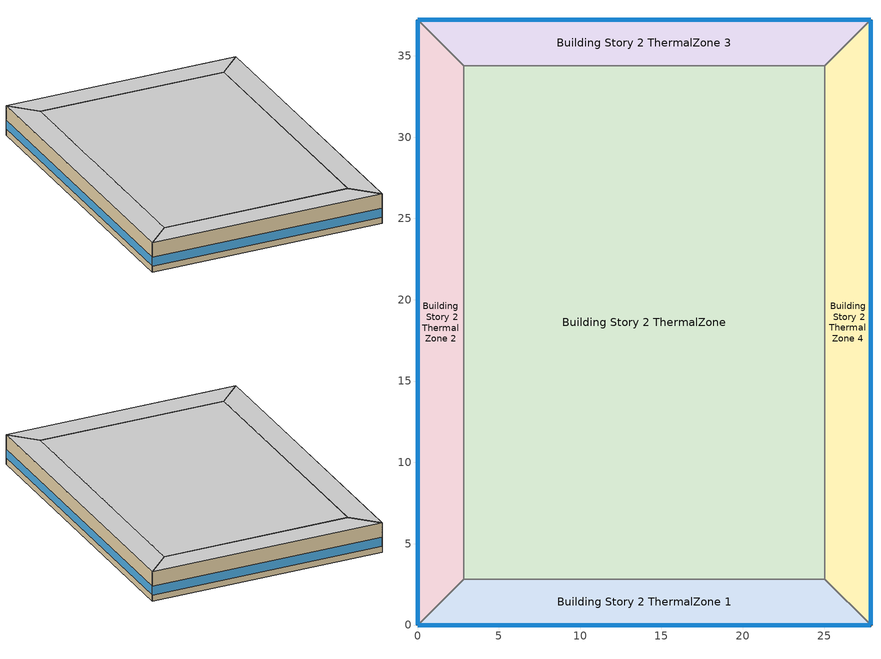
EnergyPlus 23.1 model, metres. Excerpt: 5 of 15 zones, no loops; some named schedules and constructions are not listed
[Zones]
Building Story 2 ThermalZone
 floor adiabatic (Typical Interior Floor): 25.05,2.83 2.83,2.83 2.83,34.38 25.05,34.38 z3.6
 wall adiabatic (Typical Interior Wall): 2.83,2.83 25.05,2.83 25.05,34.38 2.83,34.38 2.83,2.83 z3.6:7.2
 ceiling adiabatic (Typical Interior Ceiling): 25.05,34.38 2.83,34.38 2.83,2.83 25.05,2.83 z7.2
Building Story 2 ThermalZone 1
 floor adiabatic (Typical Interior Ceiling): 27.88,0 0,0 2.83,2.83 25.05,2.83 z3.6
 wall outside (Typical Insulated Steel Framed Exterior Wall R-20.41): 0,0 27.88,0 z3.6:7.2
 wall adiabatic (Typical Interior Wall): 27.88,0 25.05,2.83 2.83,2.83 0,0 z3.6:7.2
 window (U 0.48 SHGC 0.40 Dbl Ref-D Clr 6mm/13mm): 0.03,0 27.86,0 z4.36:5.44
 ceiling adiabatic (Typical Interior Ceiling): 25.05,2.83 2.83,2.83 0,0 27.88,0 z7.2
Building Story 2 ThermalZone 2
 floor adiabatic (Typical Interior Ceiling): 0,0 0,37.21 2.83,34.38 2.83,2.83 z3.6
 wall outside (Typical Insulated Steel Framed Exterior Wall R-20.41): 0,37.21 0,0 z3.6:7.2
 wall adiabatic (Typical Interior Wall): 0,0 2.83,2.83 2.83,34.38 0,37.21 z3.6:7.2
 window (U 0.48 SHGC 0.40 Dbl Ref-D Clr 6mm/13mm): 0,37.18 0,0.03 z4.36:5.44
 ceiling adiabatic (Typical Interior Ceiling): 2.83,2.83 2.83,34.38 0,37.21 0,0 z7.2
Building Story 2 ThermalZone 3
 floor adiabatic (Typical Interior Ceiling): 0,37.21 27.88,37.21 25.05,34.38 2.83,34.38 z3.6
 wall outside (Typical Insulated Steel Framed Exterior Wall R-20.41): 27.88,37.21 0,37.21 z3.6:7.2
 wall adiabatic (Typical Interior Wall): 0,37.21 2.83,34.38 25.05,34.38 27.88,37.21 z3.6:7.2
 window (U 0.48 SHGC 0.40 Dbl Ref-D Clr 6mm/13mm): 27.86,37.21 0.03,37.21 z4.36:5.44
 ceiling adiabatic (Typical Interior Ceiling): 2.83,34.38 25.05,34.38 27.88,37.21 0,37.21 z7.2
Building Story 2 ThermalZone 4
 floor adiabatic (Typical Interior Ceiling): 27.88,37.21 27.88,0 25.05,2.83 25.05,34.38 z3.6
 wall outside (Typical Insulated Steel Framed Exterior Wall R-20.41): 27.88,0 27.88,37.21 z3.6:7.2
 wall adiabatic (Typical Interior Wall): 27.88,37.21 25.05,34.38 25.05,2.83 27.88,0 z3.6:7.2
 window (U 0.48 SHGC 0.40 Dbl Ref-D Clr 6mm/13mm): 27.88,0.03 27.88,37.18 z4.36:5.44
 ceiling adiabatic (Typical Interior Ceiling): 25.05,34.38 25.05,2.83 27.88,0 27.88,37.21 z7.2
[Schedule:Week:Daily]
SchoolSecondary BLDG_LIGHT_GYM_SCH_2013 Week Rule - Jan1-Jan1: SchoolSecondary BLDG_LIGHT_GYM_SCH_2013 Wknd Day, SchoolSecondary BLDG_LIGHT_GYM_SCH_2013 Wknd Day, SchoolSecondary BLDG_LIGHT_GYM_SCH_2013 Wknd Day, SchoolSecondary BLDG_LIGHT_GYM_SCH_2013 Wknd Day, SchoolSecondary BLDG_LIGHT_GYM_SCH_2013 Wknd Day, SchoolSecondary BLDG_LIGHT_GYM_SCH_2013 Wknd Day, SchoolSecondary BLDG_LIGHT_GYM_SCH_2013 Wknd Day, SchoolSecondary BLDG_LIGHT_GYM_SCH_2013 Default, SchoolSecondary BLDG_LIGHT_GYM_SCH_2013 Summer Design Day, SchoolSecondary BLDG_LIGHT_GYM_SCH_2013 Winter Design Day, SchoolSecondary BLDG_LIGHT_GYM_SCH_2013 Default, SchoolSecondary BLDG_LIGHT_GYM_SCH_2013 Default
SchoolSecondary BLDG_LIGHT_GYM_SCH_2013 Week Rule - Jan2-Jun25: SchoolSecondary BLDG_LIGHT_GYM_SCH_2013 Wknd Day, SchoolSecondary BLDG_LIGHT_GYM_SCH_2013 Wkdy Day, SchoolSecondary BLDG_LIGHT_GYM_SCH_2013 Wkdy Day, SchoolSecondary BLDG_LIGHT_GYM_SCH_2013 Wkdy Day, SchoolSecondary BLDG_LIGHT_GYM_SCH_2013 Wkdy Day, SchoolSecondary BLDG_LIGHT_GYM_SCH_2013 Wkdy Day, SchoolSecondary BLDG_LIGHT_GYM_SCH_2013 Wknd Day, SchoolSecondary BLDG_LIGHT_GYM_SCH_2013 Default, SchoolSecondary BLDG_LIGHT_GYM_SCH_2013 Summer Design Day, SchoolSecondary BLDG_LIGHT_GYM_SCH_2013 Winter Design Day, SchoolSecondary BLDG_LIGHT_GYM_SCH_2013 Default, SchoolSecondary BLDG_LIGHT_GYM_SCH_2013 Default
SchoolSecondary BLDG_LIGHT_GYM_SCH_2013 Week Rule - Jun26-Jul2: SchoolSecondary BLDG_LIGHT_GYM_SCH_2013 Wknd Day, SchoolSecondary BLDG_LIGHT_GYM_SCH_2013 Wkdy Day, SchoolSecondary BLDG_LIGHT_GYM_SCH_2013 Wkdy Day, SchoolSecondary BLDG_LIGHT_GYM_SCH_2013 Wkdy Day, SchoolSecondary BLDG_LIGHT_GYM_SCH_2013 Wkdy Day, SchoolSecondary BLDG_LIGHT_GYM_SCH_2013 Wkdy Day 1, SchoolSecondary BLDG_LIGHT_GYM_SCH_2013 Wknd Day 1, SchoolSecondary BLDG_LIGHT_GYM_SCH_2013 Default, SchoolSecondary BLDG_LIGHT_GYM_SCH_2013 Summer Design Day, SchoolSecondary BLDG_LIGHT_GYM_SCH_2013 Winter Design Day, SchoolSecondary BLDG_LIGHT_GYM_SCH_2013 Default, SchoolSecondary BLDG_LIGHT_GYM_SCH_2013 Default
SchoolSecondary BLDG_LIGHT_GYM_SCH_2013 Week Rule - Jul3-Aug27: SchoolSecondary BLDG_LIGHT_GYM_SCH_2013 Wknd Day 1, SchoolSecondary BLDG_LIGHT_GYM_SCH_2013 Wkdy Day 1, SchoolSecondary BLDG_LIGHT_GYM_SCH_2013 Wkdy Day 1, SchoolSecondary BLDG_LIGHT_GYM_SCH_2013 Wkdy Day 1, SchoolSecondary BLDG_LIGHT_GYM_SCH_2013 Wkdy Day 1, SchoolSecondary BLDG_LIGHT_GYM_SCH_2013 Wkdy Day 1, SchoolSecondary BLDG_LIGHT_GYM_SCH_2013 Wknd Day 1, SchoolSecondary BLDG_LIGHT_GYM_SCH_2013 Default, SchoolSecondary BLDG_LIGHT_GYM_SCH_2013 Summer Design Day, SchoolSecondary BLDG_LIGHT_GYM_SCH_2013 Winter Design Day, SchoolSecondary BLDG_LIGHT_GYM_SCH_2013 Default, SchoolSecondary BLDG_LIGHT_GYM_SCH_2013 Default
SchoolSecondary BLDG_LIGHT_GYM_SCH_2013 Week Rule - Aug28-Sep3: SchoolSecondary BLDG_LIGHT_GYM_SCH_2013 Wknd Day 1, SchoolSecondary BLDG_LIGHT_GYM_SCH_2013 Wkdy Day 1, SchoolSecondary BLDG_LIGHT_GYM_SCH_2013 Wkdy Day 1, SchoolSecondary BLDG_LIGHT_GYM_SCH_2013 Wkdy Day 1, SchoolSecondary BLDG_LIGHT_GYM_SCH_2013 Wkdy Day 2, SchoolSecondary BLDG_LIGHT_GYM_SCH_2013 Wkdy Day 2, SchoolSecondary BLDG_LIGHT_GYM_SCH_2013 Default, SchoolSecondary BLDG_LIGHT_GYM_SCH_2013 Default, SchoolSecondary BLDG_LIGHT_GYM_SCH_2013 Summer Design Day, SchoolSecondary BLDG_LIGHT_GYM_SCH_2013 Winter Design Day, SchoolSecondary BLDG_LIGHT_GYM_SCH_2013 Default, SchoolSecondary BLDG_LIGHT_GYM_SCH_2013 Default
SchoolSecondary BLDG_LIGHT_GYM_SCH_2013 Week Rule - Sep4-Dec31: SchoolSecondary BLDG_LIGHT_GYM_SCH_2013 Default, SchoolSecondary BLDG_LIGHT_GYM_SCH_2013 Wkdy Day 2, SchoolSecondary BLDG_LIGHT_GYM_SCH_2013 Wkdy Day 2, SchoolSecondary BLDG_LIGHT_GYM_SCH_2013 Wkdy Day 2, SchoolSecondary BLDG_LIGHT_GYM_SCH_2013 Wkdy Day 2, SchoolSecondary BLDG_LIGHT_GYM_SCH_2013 Wkdy Day 2, SchoolSecondary BLDG_LIGHT_GYM_SCH_2013 Default, SchoolSecondary BLDG_LIGHT_GYM_SCH_2013 Default, SchoolSecondary BLDG_LIGHT_GYM_SCH_2013 Summer Design Day, SchoolSecondary BLDG_LIGHT_GYM_SCH_2013 Winter Design Day, SchoolSecondary BLDG_LIGHT_GYM_SCH_2013 Default, SchoolSecondary BLDG_LIGHT_GYM_SCH_2013 Default
SchoolSecondary BLDG_LIGHT_LIBRARY_SCH_2013 Week Rule - Jan1-Jan1: SchoolSecondary BLDG_LIGHT_LIBRARY_SCH_2013 Wknd Day, SchoolSecondary BLDG_LIGHT_LIBRARY_SCH_2013 Wknd Day, SchoolSecondary BLDG_LIGHT_LIBRARY_SCH_2013 Wknd Day, SchoolSecondary BLDG_LIGHT_LIBRARY_SCH_2013 Wknd Day, SchoolSecondary BLDG_LIGHT_LIBRARY_SCH_2013 Wknd Day, SchoolSecondary BLDG_LIGHT_LIBRARY_SCH_2013 Wknd Day, SchoolSecondary BLDG_LIGHT_LIBRARY_SCH_2013 Wknd Day, SchoolSecondary BLDG_LIGHT_LIBRARY_SCH_2013 Default, SchoolSecondary BLDG_LIGHT_LIBRARY_SCH_2013 Summer Design Day, SchoolSecondary BLDG_LIGHT_LIBRARY_SCH_2013 Winter Design Day, SchoolSecondary BLDG_LIGHT_LIBRARY_SCH_2013 Default, SchoolSecondary BLDG_LIGHT_LIBRARY_SCH_2013 Default
SchoolSecondary BLDG_LIGHT_LIBRARY_SCH_2013 Week Rule - Jan2-Jun25: SchoolSecondary BLDG_LIGHT_LIBRARY_SCH_2013 Wknd Day, SchoolSecondary BLDG_LIGHT_LIBRARY_SCH_2013 Wkdy Day, SchoolSecondary BLDG_LIGHT_LIBRARY_SCH_2013 Wkdy Day, SchoolSecondary BLDG_LIGHT_LIBRARY_SCH_2013 Wkdy Day, SchoolSecondary BLDG_LIGHT_LIBRARY_SCH_2013 Wkdy Day, SchoolSecondary BLDG_LIGHT_LIBRARY_SCH_2013 Wkdy Day, SchoolSecondary BLDG_LIGHT_LIBRARY_SCH_2013 Wknd Day, SchoolSecondary BLDG_LIGHT_LIBRARY_SCH_2013 Default, SchoolSecondary BLDG_LIGHT_LIBRARY_SCH_2013 Summer Design Day, SchoolSecondary BLDG_LIGHT_LIBRARY_SCH_2013 Winter Design Day, SchoolSecondary BLDG_LIGHT_LIBRARY_SCH_2013 Default, SchoolSecondary BLDG_LIGHT_LIBRARY_SCH_2013 Default
SchoolSecondary BLDG_LIGHT_LIBRARY_SCH_2013 Week Rule - Jun26-Jul2: SchoolSecondary BLDG_LIGHT_LIBRARY_SCH_2013 Wknd Day, SchoolSecondary BLDG_LIGHT_LIBRARY_SCH_2013 Wkdy Day, SchoolSecondary BLDG_LIGHT_LIBRARY_SCH_2013 Wkdy Day, SchoolSecondary BLDG_LIGHT_LIBRARY_SCH_2013 Wkdy Day, SchoolSecondary BLDG_LIGHT_LIBRARY_SCH_2013 Wkdy Day, SchoolSecondary BLDG_LIGHT_LIBRARY_SCH_2013 Wkdy Day 1, SchoolSecondary BLDG_LIGHT_LIBRARY_SCH_2013 Wknd Day 1, SchoolSecondary BLDG_LIGHT_LIBRARY_SCH_2013 Default, SchoolSecondary BLDG_LIGHT_LIBRARY_SCH_2013 Summer Design Day, SchoolSecondary BLDG_LIGHT_LIBRARY_SCH_2013 Winter Design Day, SchoolSecondary BLDG_LIGHT_LIBRARY_SCH_2013 Default, SchoolSecondary BLDG_LIGHT_LIBRARY_SCH_2013 Default
SchoolSecondary BLDG_LIGHT_LIBRARY_SCH_2013 Week Rule - Jul3-Aug27: SchoolSecondary BLDG_LIGHT_LIBRARY_SCH_2013 Wknd Day 1, SchoolSecondary BLDG_LIGHT_LIBRARY_SCH_2013 Wkdy Day 1, SchoolSecondary BLDG_LIGHT_LIBRARY_SCH_2013 Wkdy Day 1, SchoolSecondary BLDG_LIGHT_LIBRARY_SCH_2013 Wkdy Day 1, SchoolSecondary BLDG_LIGHT_LIBRARY_SCH_2013 Wkdy Day 1, SchoolSecondary BLDG_LIGHT_LIBRARY_SCH_2013 Wkdy Day 1, SchoolSecondary BLDG_LIGHT_LIBRARY_SCH_2013 Wknd Day 1, SchoolSecondary BLDG_LIGHT_LIBRARY_SCH_2013 Default, SchoolSecondary BLDG_LIGHT_LIBRARY_SCH_2013 Summer Design Day, SchoolSecondary BLDG_LIGHT_LIBRARY_SCH_2013 Winter Design Day, SchoolSecondary BLDG_LIGHT_LIBRARY_SCH_2013 Default, SchoolSecondary BLDG_LIGHT_LIBRARY_SCH_2013 Default
SchoolSecondary BLDG_LIGHT_LIBRARY_SCH_2013 Week Rule - Aug28-Sep3: SchoolSecondary BLDG_LIGHT_LIBRARY_SCH_2013 Wknd Day 1, SchoolSecondary BLDG_LIGHT_LIBRARY_SCH_2013 Wkdy Day 1, SchoolSecondary BLDG_LIGHT_LIBRARY_SCH_2013 Wkdy Day 1, SchoolSecondary BLDG_LIGHT_LIBRARY_SCH_2013 Wkdy Day 1, SchoolSecondary BLDG_LIGHT_LIBRARY_SCH_2013 Wkdy Day 2, SchoolSecondary BLDG_LIGHT_LIBRARY_SCH_2013 Wkdy Day 2, SchoolSecondary BLDG_LIGHT_LIBRARY_SCH_2013 Default, SchoolSecondary BLDG_LIGHT_LIBRARY_SCH_2013 Default, SchoolSecondary BLDG_LIGHT_LIBRARY_SCH_2013 Summer Design Day, SchoolSecondary BLDG_LIGHT_LIBRARY_SCH_2013 Winter Design Day, SchoolSecondary BLDG_LIGHT_LIBRARY_SCH_2013 Default, SchoolSecondary BLDG_LIGHT_LIBRARY_SCH_2013 Default
SchoolSecondary BLDG_LIGHT_LIBRARY_SCH_2013 Week Rule - Sep4-Dec31: SchoolSecondary BLDG_LIGHT_LIBRARY_SCH_2013 Default, SchoolSecondary BLDG_LIGHT_LIBRARY_SCH_2013 Wkdy Day 2, SchoolSecondary BLDG_LIGHT_LIBRARY_SCH_2013 Wkdy Day 2, SchoolSecondary BLDG_LIGHT_LIBRARY_SCH_2013 Wkdy Day 2, SchoolSecondary BLDG_LIGHT_LIBRARY_SCH_2013 Wkdy Day 2, SchoolSecondary BLDG_LIGHT_LIBRARY_SCH_2013 Wkdy Day 2, SchoolSecondary BLDG_LIGHT_LIBRARY_SCH_2013 Default, SchoolSecondary BLDG_LIGHT_LIBRARY_SCH_2013 Default, SchoolSecondary BLDG_LIGHT_LIBRARY_SCH_2013 Summer Design Day, SchoolSecondary BLDG_LIGHT_LIBRARY_SCH_2013 Winter Design Day, SchoolSecondary BLDG_LIGHT_LIBRARY_SCH_2013 Default, SchoolSecondary BLDG_LIGHT_LIBRARY_SCH_2013 Default
SchoolSecondary BLDG_LIGHT_LOBBYFLR1_SCH_2013 Week Rule - Jan1-Jan1: SchoolSecondary BLDG_LIGHT_LOBBYFLR1_SCH_2013 Wknd Day, SchoolSecondary BLDG_LIGHT_LOBBYFLR1_SCH_2013 Wknd Day, SchoolSecondary BLDG_LIGHT_LOBBYFLR1_SCH_2013 Wknd Day, SchoolSecondary BLDG_LIGHT_LOBBYFLR1_SCH_2013 Wknd Day, SchoolSecondary BLDG_LIGHT_LOBBYFLR1_SCH_2013 Wknd Day, SchoolSecondary BLDG_LIGHT_LOBBYFLR1_SCH_2013 Wknd Day, SchoolSecondary BLDG_LIGHT_LOBBYFLR1_SCH_2013 Wknd Day, SchoolSecondary BLDG_LIGHT_LOBBYFLR1_SCH_2013 Default, SchoolSecondary BLDG_LIGHT_LOBBYFLR1_SCH_2013 Summer Design Day, SchoolSecondary BLDG_LIGHT_LOBBYFLR1_SCH_2013 Winter Design Day, SchoolSecondary BLDG_LIGHT_LOBBYFLR1_SCH_2013 Default, SchoolSecondary BLDG_LIGHT_LOBBYFLR1_SCH_2013 Default
SchoolSecondary BLDG_LIGHT_LOBBYFLR1_SCH_2013 Week Rule - Jan2-Jun25: SchoolSecondary BLDG_LIGHT_LOBBYFLR1_SCH_2013 Wknd Day, SchoolSecondary BLDG_LIGHT_LOBBYFLR1_SCH_2013 Wkdy Day, SchoolSecondary BLDG_LIGHT_LOBBYFLR1_SCH_2013 Wkdy Day, SchoolSecondary BLDG_LIGHT_LOBBYFLR1_SCH_2013 Wkdy Day, SchoolSecondary BLDG_LIGHT_LOBBYFLR1_SCH_2013 Wkdy Day, SchoolSecondary BLDG_LIGHT_LOBBYFLR1_SCH_2013 Wkdy Day, SchoolSecondary BLDG_LIGHT_LOBBYFLR1_SCH_2013 Wknd Day, SchoolSecondary BLDG_LIGHT_LOBBYFLR1_SCH_2013 Default, SchoolSecondary BLDG_LIGHT_LOBBYFLR1_SCH_2013 Summer Design Day, SchoolSecondary BLDG_LIGHT_LOBBYFLR1_SCH_2013 Winter Design Day, SchoolSecondary BLDG_LIGHT_LOBBYFLR1_SCH_2013 Default, SchoolSecondary BLDG_LIGHT_LOBBYFLR1_SCH_2013 Default
SchoolSecondary BLDG_LIGHT_LOBBYFLR1_SCH_2013 Week Rule - Jun26-Jul2: SchoolSecondary BLDG_LIGHT_LOBBYFLR1_SCH_2013 Wknd Day, SchoolSecondary BLDG_LIGHT_LOBBYFLR1_SCH_2013 Wkdy Day, SchoolSecondary BLDG_LIGHT_LOBBYFLR1_SCH_2013 Wkdy Day, SchoolSecondary BLDG_LIGHT_LOBBYFLR1_SCH_2013 Wkdy Day, SchoolSecondary BLDG_LIGHT_LOBBYFLR1_SCH_2013 Wkdy Day, SchoolSecondary BLDG_LIGHT_LOBBYFLR1_SCH_2013 Wkdy Day 1, SchoolSecondary BLDG_LIGHT_LOBBYFLR1_SCH_2013 Wknd Day 1, SchoolSecondary BLDG_LIGHT_LOBBYFLR1_SCH_2013 Default, SchoolSecondary BLDG_LIGHT_LOBBYFLR1_SCH_2013 Summer Design Day, SchoolSecondary BLDG_LIGHT_LOBBYFLR1_SCH_2013 Winter Design Day, SchoolSecondary BLDG_LIGHT_LOBBYFLR1_SCH_2013 Default, SchoolSecondary BLDG_LIGHT_LOBBYFLR1_SCH_2013 Default
SchoolSecondary BLDG_LIGHT_LOBBYFLR1_SCH_2013 Week Rule - Jul3-Aug27: SchoolSecondary BLDG_LIGHT_LOBBYFLR1_SCH_2013 Wknd Day 1, SchoolSecondary BLDG_LIGHT_LOBBYFLR1_SCH_2013 Wkdy Day 1, SchoolSecondary BLDG_LIGHT_LOBBYFLR1_SCH_2013 Wkdy Day 1, SchoolSecondary BLDG_LIGHT_LOBBYFLR1_SCH_2013 Wkdy Day 1, SchoolSecondary BLDG_LIGHT_LOBBYFLR1_SCH_2013 Wkdy Day 1, SchoolSecondary BLDG_LIGHT_LOBBYFLR1_SCH_2013 Wkdy Day 1, SchoolSecondary BLDG_LIGHT_LOBBYFLR1_SCH_2013 Wknd Day 1, SchoolSecondary BLDG_LIGHT_LOBBYFLR1_SCH_2013 Default, SchoolSecondary BLDG_LIGHT_LOBBYFLR1_SCH_2013 Summer Design Day, SchoolSecondary BLDG_LIGHT_LOBBYFLR1_SCH_2013 Winter Design Day, SchoolSecondary BLDG_LIGHT_LOBBYFLR1_SCH_2013 Default, SchoolSecondary BLDG_LIGHT_LOBBYFLR1_SCH_2013 Default
SchoolSecondary BLDG_LIGHT_LOBBYFLR1_SCH_2013 Week Rule - Aug28-Sep3: SchoolSecondary BLDG_LIGHT_LOBBYFLR1_SCH_2013 Wknd Day 1, SchoolSecondary BLDG_LIGHT_LOBBYFLR1_SCH_2013 Wkdy Day 1, SchoolSecondary BLDG_LIGHT_LOBBYFLR1_SCH_2013 Wkdy Day 1, SchoolSecondary BLDG_LIGHT_LOBBYFLR1_SCH_2013 Wkdy Day 1, SchoolSecondary BLDG_LIGHT_LOBBYFLR1_SCH_2013 Wkdy Day 2, SchoolSecondary BLDG_LIGHT_LOBBYFLR1_SCH_2013 Wkdy Day 2, SchoolSecondary BLDG_LIGHT_LOBBYFLR1_SCH_2013 Default, SchoolSecondary BLDG_LIGHT_LOBBYFLR1_SCH_2013 Default, SchoolSecondary BLDG_LIGHT_LOBBYFLR1_SCH_2013 Summer Design Day, SchoolSecondary BLDG_LIGHT_LOBBYFLR1_SCH_2013 Winter Design Day, SchoolSecondary BLDG_LIGHT_LOBBYFLR1_SCH_2013 Default, SchoolSecondary BLDG_LIGHT_LOBBYFLR1_SCH_2013 Default
SchoolSecondary BLDG_LIGHT_LOBBYFLR1_SCH_2013 Week Rule - Sep4-Dec31: SchoolSecondary BLDG_LIGHT_LOBBYFLR1_SCH_2013 Default, SchoolSecondary BLDG_LIGHT_LOBBYFLR1_SCH_2013 Wkdy Day 2, SchoolSecondary BLDG_LIGHT_LOBBYFLR1_SCH_2013 Wkdy Day 2, SchoolSecondary BLDG_LIGHT_LOBBYFLR1_SCH_2013 Wkdy Day 2, SchoolSecondary BLDG_LIGHT_LOBBYFLR1_SCH_2013 Wkdy Day 2, SchoolSecondary BLDG_LIGHT_LOBBYFLR1_SCH_2013 Wkdy Day 2, SchoolSecondary BLDG_LIGHT_LOBBYFLR1_SCH_2013 Default, SchoolSecondary BLDG_LIGHT_LOBBYFLR1_SCH_2013 Default, SchoolSecondary BLDG_LIGHT_LOBBYFLR1_SCH_2013 Summer Design Day, SchoolSecondary BLDG_LIGHT_LOBBYFLR1_SCH_2013 Winter Design Day, SchoolSecondary BLDG_LIGHT_LOBBYFLR1_SCH_2013 Default, SchoolSecondary BLDG_LIGHT_LOBBYFLR1_SCH_2013 Default
SchoolSecondary BLDG_LIGHT_MECHANICAL_SCH_2013 Week Rule - Jan1-Jan1: SchoolSecondary BLDG_LIGHT_MECHANICAL_SCH_2013 Wknd Day, SchoolSecondary BLDG_LIGHT_MECHANICAL_SCH_2013 Wknd Day, SchoolSecondary BLDG_LIGHT_MECHANICAL_SCH_2013 Wknd Day, SchoolSecondary BLDG_LIGHT_MECHANICAL_SCH_2013 Wknd Day, SchoolSecondary BLDG_LIGHT_MECHANICAL_SCH_2013 Wknd Day, SchoolSecondary BLDG_LIGHT_MECHANICAL_SCH_2013 Wknd Day, SchoolSecondary BLDG_LIGHT_MECHANICAL_SCH_2013 Wknd Day, SchoolSecondary BLDG_LIGHT_MECHANICAL_SCH_2013 Default, SchoolSecondary BLDG_LIGHT_MECHANICAL_SCH_2013 Summer Design Day, SchoolSecondary BLDG_LIGHT_MECHANICAL_SCH_2013 Winter Design Day, SchoolSecondary BLDG_LIGHT_MECHANICAL_SCH_2013 Default, SchoolSecondary BLDG_LIGHT_MECHANICAL_SCH_2013 Default
SchoolSecondary BLDG_LIGHT_MECHANICAL_SCH_2013 Week Rule - Jan2-Jun25: SchoolSecondary BLDG_LIGHT_MECHANICAL_SCH_2013 Wknd Day, SchoolSecondary BLDG_LIGHT_MECHANICAL_SCH_2013 Wkdy Day, SchoolSecondary BLDG_LIGHT_MECHANICAL_SCH_2013 Wkdy Day, SchoolSecondary BLDG_LIGHT_MECHANICAL_SCH_2013 Wkdy Day, SchoolSecondary BLDG_LIGHT_MECHANICAL_SCH_2013 Wkdy Day, SchoolSecondary BLDG_LIGHT_MECHANICAL_SCH_2013 Wkdy Day, SchoolSecondary BLDG_LIGHT_MECHANICAL_SCH_2013 Wknd Day, SchoolSecondary BLDG_LIGHT_MECHANICAL_SCH_2013 Default, SchoolSecondary BLDG_LIGHT_MECHANICAL_SCH_2013 Summer Design Day, SchoolSecondary BLDG_LIGHT_MECHANICAL_SCH_2013 Winter Design Day, SchoolSecondary BLDG_LIGHT_MECHANICAL_SCH_2013 Default, SchoolSecondary BLDG_LIGHT_MECHANICAL_SCH_2013 Default
SchoolSecondary BLDG_LIGHT_MECHANICAL_SCH_2013 Week Rule - Jun26-Jul2: SchoolSecondary BLDG_LIGHT_MECHANICAL_SCH_2013 Wknd Day, SchoolSecondary BLDG_LIGHT_MECHANICAL_SCH_2013 Wkdy Day, SchoolSecondary BLDG_LIGHT_MECHANICAL_SCH_2013 Wkdy Day, SchoolSecondary BLDG_LIGHT_MECHANICAL_SCH_2013 Wkdy Day, SchoolSecondary BLDG_LIGHT_MECHANICAL_SCH_2013 Wkdy Day, SchoolSecondary BLDG_LIGHT_MECHANICAL_SCH_2013 Wkdy Day 1, SchoolSecondary BLDG_LIGHT_MECHANICAL_SCH_2013 Wknd Day 1, SchoolSecondary BLDG_LIGHT_MECHANICAL_SCH_2013 Default, SchoolSecondary BLDG_LIGHT_MECHANICAL_SCH_2013 Summer Design Day, SchoolSecondary BLDG_LIGHT_MECHANICAL_SCH_2013 Winter Design Day, SchoolSecondary BLDG_LIGHT_MECHANICAL_SCH_2013 Default, SchoolSecondary BLDG_LIGHT_MECHANICAL_SCH_2013 Default
SchoolSecondary BLDG_LIGHT_MECHANICAL_SCH_2013 Week Rule - Jul3-Aug27: SchoolSecondary BLDG_LIGHT_MECHANICAL_SCH_2013 Wknd Day 1, SchoolSecondary BLDG_LIGHT_MECHANICAL_SCH_2013 Wkdy Day 1, SchoolSecondary BLDG_LIGHT_MECHANICAL_SCH_2013 Wkdy Day 1, SchoolSecondary BLDG_LIGHT_MECHANICAL_SCH_2013 Wkdy Day 1, SchoolSecondary BLDG_LIGHT_MECHANICAL_SCH_2013 Wkdy Day 1, SchoolSecondary BLDG_LIGHT_MECHANICAL_SCH_2013 Wkdy Day 1, SchoolSecondary BLDG_LIGHT_MECHANICAL_SCH_2013 Wknd Day 1, SchoolSecondary BLDG_LIGHT_MECHANICAL_SCH_2013 Default, SchoolSecondary BLDG_LIGHT_MECHANICAL_SCH_2013 Summer Design Day, SchoolSecondary BLDG_LIGHT_MECHANICAL_SCH_2013 Winter Design Day, SchoolSecondary BLDG_LIGHT_MECHANICAL_SCH_2013 Default, SchoolSecondary BLDG_LIGHT_MECHANICAL_SCH_2013 Default
SchoolSecondary BLDG_LIGHT_MECHANICAL_SCH_2013 Week Rule - Aug28-Sep3: SchoolSecondary BLDG_LIGHT_MECHANICAL_SCH_2013 Wknd Day 1, SchoolSecondary BLDG_LIGHT_MECHANICAL_SCH_2013 Wkdy Day 1, SchoolSecondary BLDG_LIGHT_MECHANICAL_SCH_2013 Wkdy Day 1, SchoolSecondary BLDG_LIGHT_MECHANICAL_SCH_2013 Wkdy Day 1, SchoolSecondary BLDG_LIGHT_MECHANICAL_SCH_2013 Wkdy Day 2, SchoolSecondary BLDG_LIGHT_MECHANICAL_SCH_2013 Wkdy Day 2, SchoolSecondary BLDG_LIGHT_MECHANICAL_SCH_2013 Default, SchoolSecondary BLDG_LIGHT_MECHANICAL_SCH_2013 Default, SchoolSecondary BLDG_LIGHT_MECHANICAL_SCH_2013 Summer Design Day, SchoolSecondary BLDG_LIGHT_MECHANICAL_SCH_2013 Winter Design Day, SchoolSecondary BLDG_LIGHT_MECHANICAL_SCH_2013 Default, SchoolSecondary BLDG_LIGHT_MECHANICAL_SCH_2013 Default
SchoolSecondary BLDG_LIGHT_MECHANICAL_SCH_2013 Week Rule - Sep4-Dec31: SchoolSecondary BLDG_LIGHT_MECHANICAL_SCH_2013 Default, SchoolSecondary BLDG_LIGHT_MECHANICAL_SCH_2013 Wkdy Day 2, SchoolSecondary BLDG_LIGHT_MECHANICAL_SCH_2013 Wkdy Day 2, SchoolSecondary BLDG_LIGHT_MECHANICAL_SCH_2013 Wkdy Day 2, SchoolSecondary BLDG_LIGHT_MECHANICAL_SCH_2013 Wkdy Day 2, SchoolSecondary BLDG_LIGHT_MECHANICAL_SCH_2013 Wkdy Day 2, SchoolSecondary BLDG_LIGHT_MECHANICAL_SCH_2013 Default, SchoolSecondary BLDG_LIGHT_MECHANICAL_SCH_2013 Default, SchoolSecondary BLDG_LIGHT_MECHANICAL_SCH_2013 Summer Design Day, SchoolSecondary BLDG_LIGHT_MECHANICAL_SCH_2013 Winter Design Day, SchoolSecondary BLDG_LIGHT_MECHANICAL_SCH_2013 Default, SchoolSecondary BLDG_LIGHT_MECHANICAL_SCH_2013 Default
SchoolSecondary BLDG_LIGHT_OFFICE_SCH_2013 Week Rule - Jan1-Jan1: SchoolSecondary BLDG_LIGHT_OFFICE_SCH_2013 Wknd Day, SchoolSecondary BLDG_LIGHT_OFFICE_SCH_2013 Wknd Day, SchoolSecondary BLDG_LIGHT_OFFICE_SCH_2013 Wknd Day, SchoolSecondary BLDG_LIGHT_OFFICE_SCH_2013 Wknd Day, SchoolSecondary BLDG_LIGHT_OFFICE_SCH_2013 Wknd Day, SchoolSecondary BLDG_LIGHT_OFFICE_SCH_2013 Wknd Day, SchoolSecondary BLDG_LIGHT_OFFICE_SCH_2013 Wknd Day, SchoolSecondary BLDG_LIGHT_OFFICE_SCH_2013 Default, SchoolSecondary BLDG_LIGHT_OFFICE_SCH_2013 Summer Design Day, SchoolSecondary BLDG_LIGHT_OFFICE_SCH_2013 Winter Design Day, SchoolSecondary BLDG_LIGHT_OFFICE_SCH_2013 Default, SchoolSecondary BLDG_LIGHT_OFFICE_SCH_2013 Default
SchoolSecondary BLDG_LIGHT_OFFICE_SCH_2013 Week Rule - Jan2-Jun25: SchoolSecondary BLDG_LIGHT_OFFICE_SCH_2013 Wknd Day, SchoolSecondary BLDG_LIGHT_OFFICE_SCH_2013 Wkdy Day, SchoolSecondary BLDG_LIGHT_OFFICE_SCH_2013 Wkdy Day, SchoolSecondary BLDG_LIGHT_OFFICE_SCH_2013 Wkdy Day, SchoolSecondary BLDG_LIGHT_OFFICE_SCH_2013 Wkdy Day, SchoolSecondary BLDG_LIGHT_OFFICE_SCH_2013 Wkdy Day, SchoolSecondary BLDG_LIGHT_OFFICE_SCH_2013 Wknd Day, SchoolSecondary BLDG_LIGHT_OFFICE_SCH_2013 Default, SchoolSecondary BLDG_LIGHT_OFFICE_SCH_2013 Summer Design Day, SchoolSecondary BLDG_LIGHT_OFFICE_SCH_2013 Winter Design Day, SchoolSecondary BLDG_LIGHT_OFFICE_SCH_2013 Default, SchoolSecondary BLDG_LIGHT_OFFICE_SCH_2013 Default
SchoolSecondary BLDG_LIGHT_OFFICE_SCH_2013 Week Rule - Jun26-Jul2: SchoolSecondary BLDG_LIGHT_OFFICE_SCH_2013 Wknd Day, SchoolSecondary BLDG_LIGHT_OFFICE_SCH_2013 Wkdy Day, SchoolSecondary BLDG_LIGHT_OFFICE_SCH_2013 Wkdy Day, SchoolSecondary BLDG_LIGHT_OFFICE_SCH_2013 Wkdy Day, SchoolSecondary BLDG_LIGHT_OFFICE_SCH_2013 Wkdy Day, SchoolSecondary BLDG_LIGHT_OFFICE_SCH_2013 Wkdy Day 1, SchoolSecondary BLDG_LIGHT_OFFICE_SCH_2013 Wknd Day 1, SchoolSecondary BLDG_LIGHT_OFFICE_SCH_2013 Default, SchoolSecondary BLDG_LIGHT_OFFICE_SCH_2013 Summer Design Day, SchoolSecondary BLDG_LIGHT_OFFICE_SCH_2013 Winter Design Day, SchoolSecondary BLDG_LIGHT_OFFICE_SCH_2013 Default, SchoolSecondary BLDG_LIGHT_OFFICE_SCH_2013 Default
SchoolSecondary BLDG_LIGHT_OFFICE_SCH_2013 Week Rule - Jul3-Aug27: SchoolSecondary BLDG_LIGHT_OFFICE_SCH_2013 Wknd Day 1, SchoolSecondary BLDG_LIGHT_OFFICE_SCH_2013 Wkdy Day 1, SchoolSecondary BLDG_LIGHT_OFFICE_SCH_2013 Wkdy Day 1, SchoolSecondary BLDG_LIGHT_OFFICE_SCH_2013 Wkdy Day 1, SchoolSecondary BLDG_LIGHT_OFFICE_SCH_2013 Wkdy Day 1, SchoolSecondary BLDG_LIGHT_OFFICE_SCH_2013 Wkdy Day 1, SchoolSecondary BLDG_LIGHT_OFFICE_SCH_2013 Wknd Day 1, SchoolSecondary BLDG_LIGHT_OFFICE_SCH_2013 Default, SchoolSecondary BLDG_LIGHT_OFFICE_SCH_2013 Summer Design Day, SchoolSecondary BLDG_LIGHT_OFFICE_SCH_2013 Winter Design Day, SchoolSecondary BLDG_LIGHT_OFFICE_SCH_2013 Default, SchoolSecondary BLDG_LIGHT_OFFICE_SCH_2013 Default
SchoolSecondary BLDG_LIGHT_OFFICE_SCH_2013 Week Rule - Aug28-Sep3: SchoolSecondary BLDG_LIGHT_OFFICE_SCH_2013 Wknd Day 1, SchoolSecondary BLDG_LIGHT_OFFICE_SCH_2013 Wkdy Day 1, SchoolSecondary BLDG_LIGHT_OFFICE_SCH_2013 Wkdy Day 1, SchoolSecondary BLDG_LIGHT_OFFICE_SCH_2013 Wkdy Day 1, SchoolSecondary BLDG_LIGHT_OFFICE_SCH_2013 Wkdy Day 2, SchoolSecondary BLDG_LIGHT_OFFICE_SCH_2013 Wkdy Day 2, SchoolSecondary BLDG_LIGHT_OFFICE_SCH_2013 Default, SchoolSecondary BLDG_LIGHT_OFFICE_SCH_2013 Default, SchoolSecondary BLDG_LIGHT_OFFICE_SCH_2013 Summer Design Day, SchoolSecondary BLDG_LIGHT_OFFICE_SCH_2013 Winter Design Day, SchoolSecondary BLDG_LIGHT_OFFICE_SCH_2013 Default, SchoolSecondary BLDG_LIGHT_OFFICE_SCH_2013 Default
SchoolSecondary BLDG_LIGHT_OFFICE_SCH_2013 Week Rule - Sep4-Dec31: SchoolSecondary BLDG_LIGHT_OFFICE_SCH_2013 Default, SchoolSecondary BLDG_LIGHT_OFFICE_SCH_2013 Wkdy Day 2, SchoolSecondary BLDG_LIGHT_OFFICE_SCH_2013 Wkdy Day 2, SchoolSecondary BLDG_LIGHT_OFFICE_SCH_2013 Wkdy Day 2, SchoolSecondary BLDG_LIGHT_OFFICE_SCH_2013 Wkdy Day 2, SchoolSecondary BLDG_LIGHT_OFFICE_SCH_2013 Wkdy Day 2, SchoolSecondary BLDG_LIGHT_OFFICE_SCH_2013 Default, SchoolSecondary BLDG_LIGHT_OFFICE_SCH_2013 Default, SchoolSecondary BLDG_LIGHT_OFFICE_SCH_2013 Summer Design Day, SchoolSecondary BLDG_LIGHT_OFFICE_SCH_2013 Winter Design Day, SchoolSecondary BLDG_LIGHT_OFFICE_SCH_2013 Default, SchoolSecondary BLDG_LIGHT_OFFICE_SCH_2013 Default
SchoolSecondary BLDG_LIGHT_BATH_SCH_2013 Week Rule - Jan1-Jan1: SchoolSecondary BLDG_LIGHT_BATH_SCH_2013 Wknd Day, SchoolSecondary BLDG_LIGHT_BATH_SCH_2013 Wknd Day, SchoolSecondary BLDG_LIGHT_BATH_SCH_2013 Wknd Day, SchoolSecondary BLDG_LIGHT_BATH_SCH_2013 Wknd Day, SchoolSecondary BLDG_LIGHT_BATH_SCH_2013 Wknd Day, SchoolSecondary BLDG_LIGHT_BATH_SCH_2013 Wknd Day, SchoolSecondary BLDG_LIGHT_BATH_SCH_2013 Wknd Day, SchoolSecondary BLDG_LIGHT_BATH_SCH_2013 Default, SchoolSecondary BLDG_LIGHT_BATH_SCH_2013 Summer Design Day, SchoolSecondary BLDG_LIGHT_BATH_SCH_2013 Winter Design Day, SchoolSecondary BLDG_LIGHT_BATH_SCH_2013 Default, SchoolSecondary BLDG_LIGHT_BATH_SCH_2013 Default
SchoolSecondary BLDG_LIGHT_BATH_SCH_2013 Week Rule - Jan2-Jun25: SchoolSecondary BLDG_LIGHT_BATH_SCH_2013 Wknd Day, SchoolSecondary BLDG_LIGHT_BATH_SCH_2013 Wkdy Day, SchoolSecondary BLDG_LIGHT_BATH_SCH_2013 Wkdy Day, SchoolSecondary BLDG_LIGHT_BATH_SCH_2013 Wkdy Day, SchoolSecondary BLDG_LIGHT_BATH_SCH_2013 Wkdy Day, SchoolSecondary BLDG_LIGHT_BATH_SCH_2013 Wkdy Day, SchoolSecondary BLDG_LIGHT_BATH_SCH_2013 Wknd Day, SchoolSecondary BLDG_LIGHT_BATH_SCH_2013 Default, SchoolSecondary BLDG_LIGHT_BATH_SCH_2013 Summer Design Day, SchoolSecondary BLDG_LIGHT_BATH_SCH_2013 Winter Design Day, SchoolSecondary BLDG_LIGHT_BATH_SCH_2013 Default, SchoolSecondary BLDG_LIGHT_BATH_SCH_2013 Default
SchoolSecondary BLDG_LIGHT_BATH_SCH_2013 Week Rule - Jun26-Jul2: SchoolSecondary BLDG_LIGHT_BATH_SCH_2013 Wknd Day, SchoolSecondary BLDG_LIGHT_BATH_SCH_2013 Wkdy Day, SchoolSecondary BLDG_LIGHT_BATH_SCH_2013 Wkdy Day, SchoolSecondary BLDG_LIGHT_BATH_SCH_2013 Wkdy Day, SchoolSecondary BLDG_LIGHT_BATH_SCH_2013 Wkdy Day, SchoolSecondary BLDG_LIGHT_BATH_SCH_2013 Wkdy Day 1, SchoolSecondary BLDG_LIGHT_BATH_SCH_2013 Wknd Day 1, SchoolSecondary BLDG_LIGHT_BATH_SCH_2013 Default, SchoolSecondary BLDG_LIGHT_BATH_SCH_2013 Summer Design Day, SchoolSecondary BLDG_LIGHT_BATH_SCH_2013 Winter Design Day, SchoolSecondary BLDG_LIGHT_BATH_SCH_2013 Default, SchoolSecondary BLDG_LIGHT_BATH_SCH_2013 Default
SchoolSecondary BLDG_LIGHT_BATH_SCH_2013 Week Rule - Jul3-Aug27: SchoolSecondary BLDG_LIGHT_BATH_SCH_2013 Wknd Day 1, SchoolSecondary BLDG_LIGHT_BATH_SCH_2013 Wkdy Day 1, SchoolSecondary BLDG_LIGHT_BATH_SCH_2013 Wkdy Day 1, SchoolSecondary BLDG_LIGHT_BATH_SCH_2013 Wkdy Day 1, SchoolSecondary BLDG_LIGHT_BATH_SCH_2013 Wkdy Day 1, SchoolSecondary BLDG_LIGHT_BATH_SCH_2013 Wkdy Day 1, SchoolSecondary BLDG_LIGHT_BATH_SCH_2013 Wknd Day 1, SchoolSecondary BLDG_LIGHT_BATH_SCH_2013 Default, SchoolSecondary BLDG_LIGHT_BATH_SCH_2013 Summer Design Day, SchoolSecondary BLDG_LIGHT_BATH_SCH_2013 Winter Design Day, SchoolSecondary BLDG_LIGHT_BATH_SCH_2013 Default, SchoolSecondary BLDG_LIGHT_BATH_SCH_2013 Default
SchoolSecondary BLDG_LIGHT_BATH_SCH_2013 Week Rule - Aug28-Sep3: SchoolSecondary BLDG_LIGHT_BATH_SCH_2013 Wknd Day 1, SchoolSecondary BLDG_LIGHT_BATH_SCH_2013 Wkdy Day 1, SchoolSecondary BLDG_LIGHT_BATH_SCH_2013 Wkdy Day 1, SchoolSecondary BLDG_LIGHT_BATH_SCH_2013 Wkdy Day 1, SchoolSecondary BLDG_LIGHT_BATH_SCH_2013 Wkdy Day 2, SchoolSecondary BLDG_LIGHT_BATH_SCH_2013 Wkdy Day 2, SchoolSecondary BLDG_LIGHT_BATH_SCH_2013 Default, SchoolSecondary BLDG_LIGHT_BATH_SCH_2013 Default, SchoolSecondary BLDG_LIGHT_BATH_SCH_2013 Summer Design Day, SchoolSecondary BLDG_LIGHT_BATH_SCH_2013 Winter Design Day, SchoolSecondary BLDG_LIGHT_BATH_SCH_2013 Default, SchoolSecondary BLDG_LIGHT_BATH_SCH_2013 Default
SchoolSecondary BLDG_LIGHT_BATH_SCH_2013 Week Rule - Sep4-Dec31: SchoolSecondary BLDG_LIGHT_BATH_SCH_2013 Default, SchoolSecondary BLDG_LIGHT_BATH_SCH_2013 Wkdy Day 2, SchoolSecondary BLDG_LIGHT_BATH_SCH_2013 Wkdy Day 2, SchoolSecondary BLDG_LIGHT_BATH_SCH_2013 Wkdy Day 2, SchoolSecondary BLDG_LIGHT_BATH_SCH_2013 Wkdy Day 2, SchoolSecondary BLDG_LIGHT_BATH_SCH_2013 Wkdy Day 2, SchoolSecondary BLDG_LIGHT_BATH_SCH_2013 Default, SchoolSecondary BLDG_LIGHT_BATH_SCH_2013 Default, SchoolSecondary BLDG_LIGHT_BATH_SCH_2013 Summer Design Day, SchoolSecondary BLDG_LIGHT_BATH_SCH_2013 Winter Design Day, SchoolSecondary BLDG_LIGHT_BATH_SCH_2013 Default, SchoolSecondary BLDG_LIGHT_BATH_SCH_2013 Default
SchoolSecondary BLDG_OCC_SCH_Auditorium Week Rule - Jan1-Jan1: SchoolSecondary BLDG_OCC_SCH_Auditorium Wknd Day, SchoolSecondary BLDG_OCC_SCH_Auditorium Wknd Day, SchoolSecondary BLDG_OCC_SCH_Auditorium Wknd Day, SchoolSecondary BLDG_OCC_SCH_Auditorium Wknd Day, SchoolSecondary BLDG_OCC_SCH_Auditorium Wknd Day, SchoolSecondary BLDG_OCC_SCH_Auditorium Wknd Day, SchoolSecondary BLDG_OCC_SCH_Auditorium Wknd Day, SchoolSecondary BLDG_OCC_SCH_Auditorium Default, SchoolSecondary BLDG_OCC_SCH_Auditorium Summer Design Day, SchoolSecondary BLDG_OCC_SCH_Auditorium Winter Design Day, SchoolSecondary BLDG_OCC_SCH_Auditorium Default, SchoolSecondary BLDG_OCC_SCH_Auditorium Default
SchoolSecondary BLDG_OCC_SCH_Auditorium Week Rule - Jan2-Jun25: SchoolSecondary BLDG_OCC_SCH_Auditorium Wknd Day, SchoolSecondary BLDG_OCC_SCH_Auditorium Wkdy|SmrDsn Day, SchoolSecondary BLDG_OCC_SCH_Auditorium Wkdy|SmrDsn Day, SchoolSecondary BLDG_OCC_SCH_Auditorium Wkdy|SmrDsn Day, SchoolSecondary BLDG_OCC_SCH_Auditorium Wkdy|SmrDsn Day, SchoolSecondary BLDG_OCC_SCH_Auditorium Wkdy|SmrDsn Day, SchoolSecondary BLDG_OCC_SCH_Auditorium Wknd Day, SchoolSecondary BLDG_OCC_SCH_Auditorium Default, SchoolSecondary BLDG_OCC_SCH_Auditorium Summer Design Day, SchoolSecondary BLDG_OCC_SCH_Auditorium Winter Design Day, SchoolSecondary BLDG_OCC_SCH_Auditorium Default, SchoolSecondary BLDG_OCC_SCH_Auditorium Default
SchoolSecondary BLDG_OCC_SCH_Auditorium Week Rule - Jun26-Jul2: SchoolSecondary BLDG_OCC_SCH_Auditorium Wknd Day, SchoolSecondary BLDG_OCC_SCH_Auditorium Wkdy|SmrDsn Day, SchoolSecondary BLDG_OCC_SCH_Auditorium Wkdy|SmrDsn Day, SchoolSecondary BLDG_OCC_SCH_Auditorium Wkdy|SmrDsn Day, SchoolSecondary BLDG_OCC_SCH_Auditorium Wkdy|SmrDsn Day, SchoolSecondary BLDG_OCC_SCH_Auditorium Wkdy|SmrDsn Day 1, SchoolSecondary BLDG_OCC_SCH_Auditorium Wknd Day 1, SchoolSecondary BLDG_OCC_SCH_Auditorium Default, SchoolSecondary BLDG_OCC_SCH_Auditorium Summer Design Day, SchoolSecondary BLDG_OCC_SCH_Auditorium Winter Design Day, SchoolSecondary BLDG_OCC_SCH_Auditorium Default, SchoolSecondary BLDG_OCC_SCH_Auditorium Default
SchoolSecondary BLDG_OCC_SCH_Auditorium Week Rule - Jul3-Aug27: SchoolSecondary BLDG_OCC_SCH_Auditorium Wknd Day 1, SchoolSecondary BLDG_OCC_SCH_Auditorium Wkdy|SmrDsn Day 1, SchoolSecondary BLDG_OCC_SCH_Auditorium Wkdy|SmrDsn Day 1, SchoolSecondary BLDG_OCC_SCH_Auditorium Wkdy|SmrDsn Day 1, SchoolSecondary BLDG_OCC_SCH_Auditorium Wkdy|SmrDsn Day 1, SchoolSecondary BLDG_OCC_SCH_Auditorium Wkdy|SmrDsn Day 1, SchoolSecondary BLDG_OCC_SCH_Auditorium Wknd Day 1, SchoolSecondary BLDG_OCC_SCH_Auditorium Default, SchoolSecondary BLDG_OCC_SCH_Auditorium Summer Design Day, SchoolSecondary BLDG_OCC_SCH_Auditorium Winter Design Day, SchoolSecondary BLDG_OCC_SCH_Auditorium Default, SchoolSecondary BLDG_OCC_SCH_Auditorium Default
SchoolSecondary BLDG_OCC_SCH_Auditorium Week Rule - Aug28-Sep3: SchoolSecondary BLDG_OCC_SCH_Auditorium Wknd Day 1, SchoolSecondary BLDG_OCC_SCH_Auditorium Wkdy|SmrDsn Day 1, SchoolSecondary BLDG_OCC_SCH_Auditorium Wkdy|SmrDsn Day 1, SchoolSecondary BLDG_OCC_SCH_Auditorium Wkdy|SmrDsn Day 1, SchoolSecondary BLDG_OCC_SCH_Auditorium Wkdy|SmrDsn Day 2, SchoolSecondary BLDG_OCC_SCH_Auditorium Wkdy|SmrDsn Day 2, SchoolSecondary BLDG_OCC_SCH_Auditorium Default, SchoolSecondary BLDG_OCC_SCH_Auditorium Default, SchoolSecondary BLDG_OCC_SCH_Auditorium Summer Design Day, SchoolSecondary BLDG_OCC_SCH_Auditorium Winter Design Day, SchoolSecondary BLDG_OCC_SCH_Auditorium Default, SchoolSecondary BLDG_OCC_SCH_Auditorium Default
SchoolSecondary BLDG_OCC_SCH_Auditorium Week Rule - Sep4-Dec31: SchoolSecondary BLDG_OCC_SCH_Auditorium Default, SchoolSecondary BLDG_OCC_SCH_Auditorium Wkdy|SmrDsn Day 2, SchoolSecondary BLDG_OCC_SCH_Auditorium Wkdy|SmrDsn Day 2, SchoolSecondary BLDG_OCC_SCH_Auditorium Wkdy|SmrDsn Day 2, SchoolSecondary BLDG_OCC_SCH_Auditorium Wkdy|SmrDsn Day 2, SchoolSecondary BLDG_OCC_SCH_Auditorium Wkdy|SmrDsn Day 2, SchoolSecondary BLDG_OCC_SCH_Auditorium Default, SchoolSecondary BLDG_OCC_SCH_Auditorium Default, SchoolSecondary BLDG_OCC_SCH_Auditorium Summer Design Day, SchoolSecondary BLDG_OCC_SCH_Auditorium Winter Design Day, SchoolSecondary BLDG_OCC_SCH_Auditorium Default, SchoolSecondary BLDG_OCC_SCH_Auditorium Default
SchoolSecondary ACTIVITY_SCH Week Rule - Jan1-Dec31: SchoolSecondary ACTIVITY_SCH Default, SchoolSecondary ACTIVITY_SCH Default, SchoolSecondary ACTIVITY_SCH Default, SchoolSecondary ACTIVITY_SCH Default, SchoolSecondary ACTIVITY_SCH Default, SchoolSecondary ACTIVITY_SCH Default, SchoolSecondary ACTIVITY_SCH Default, SchoolSecondary ACTIVITY_SCH Default, SchoolSecondary ACTIVITY_SCH Summer Design Day, SchoolSecondary ACTIVITY_SCH Winter Design Day, SchoolSecondary ACTIVITY_SCH Default, SchoolSecondary ACTIVITY_SCH Default
Work Efficiency Schedule Week Rule - Jan1-Dec31: Work Efficiency Schedule Default, Work Efficiency Schedule Default, Work Efficiency Schedule Default, Work Efficiency Schedule Default, Work Efficiency Schedule Default, Work Efficiency Schedule Default, Work Efficiency Schedule Default, Work Efficiency Schedule Default, Work Efficiency Schedule Default, Work Efficiency Schedule Default, Work Efficiency Schedule Default, Work Efficiency Schedule Default
Clothing Schedule Week Rule - Jan1-Dec31: Clothing Schedule Default Winter Clothes, Clothing Schedule Default Winter Clothes, Clothing Schedule Default Winter Clothes, Clothing Schedule Default Winter Clothes, Clothing Schedule Default Winter Clothes, Clothing Schedule Default Winter Clothes, Clothing Schedule Default Winter Clothes, Clothing Schedule Default Winter Clothes, Clothing Schedule Default Winter Clothes, Clothing Schedule Default Winter Clothes, Clothing Schedule Default Winter Clothes, Clothing Schedule Default Winter Clothes
Air Velocity Schedule Week Rule - Jan1-Dec31: Air Velocity Schedule Default, Air Velocity Schedule Default, Air Velocity Schedule Default, Air Velocity Schedule Default, Air Velocity Schedule Default, Air Velocity Schedule Default, Air Velocity Schedule Default, Air Velocity Schedule Default, Air Velocity Schedule Default, Air Velocity Schedule Default, Air Velocity Schedule Default, Air Velocity Schedule Default
SchoolSecondary BLDG_OCC_SCH_Cafeteria Week Rule - Jan1-Jan1: SchoolSecondary BLDG_OCC_SCH_Cafeteria Wknd Day, SchoolSecondary BLDG_OCC_SCH_Cafeteria Wknd Day, SchoolSecondary BLDG_OCC_SCH_Cafeteria Wknd Day, SchoolSecondary BLDG_OCC_SCH_Cafeteria Wknd Day, SchoolSecondary BLDG_OCC_SCH_Cafeteria Wknd Day, SchoolSecondary BLDG_OCC_SCH_Cafeteria Wknd Day, SchoolSecondary BLDG_OCC_SCH_Cafeteria Wknd Day, SchoolSecondary BLDG_OCC_SCH_Cafeteria Default, SchoolSecondary BLDG_OCC_SCH_Cafeteria Summer Design Day, SchoolSecondary BLDG_OCC_SCH_Cafeteria Winter Design Day, SchoolSecondary BLDG_OCC_SCH_Cafeteria Default, SchoolSecondary BLDG_OCC_SCH_Cafeteria Default
SchoolSecondary BLDG_OCC_SCH_Cafeteria Week Rule - Jan2-Jun25: SchoolSecondary BLDG_OCC_SCH_Cafeteria Wknd Day, SchoolSecondary BLDG_OCC_SCH_Cafeteria Wkdy|SmrDsn Day, SchoolSecondary BLDG_OCC_SCH_Cafeteria Wkdy|SmrDsn Day, SchoolSecondary BLDG_OCC_SCH_Cafeteria Wkdy|SmrDsn Day, SchoolSecondary BLDG_OCC_SCH_Cafeteria Wkdy|SmrDsn Day, SchoolSecondary BLDG_OCC_SCH_Cafeteria Wkdy|SmrDsn Day, SchoolSecondary BLDG_OCC_SCH_Cafeteria Wknd Day, SchoolSecondary BLDG_OCC_SCH_Cafeteria Default, SchoolSecondary BLDG_OCC_SCH_Cafeteria Summer Design Day, SchoolSecondary BLDG_OCC_SCH_Cafeteria Winter Design Day, SchoolSecondary BLDG_OCC_SCH_Cafeteria Default, SchoolSecondary BLDG_OCC_SCH_Cafeteria Default
SchoolSecondary BLDG_OCC_SCH_Cafeteria Week Rule - Jun26-Jul2: SchoolSecondary BLDG_OCC_SCH_Cafeteria Wknd Day, SchoolSecondary BLDG_OCC_SCH_Cafeteria Wkdy|SmrDsn Day, SchoolSecondary BLDG_OCC_SCH_Cafeteria Wkdy|SmrDsn Day, SchoolSecondary BLDG_OCC_SCH_Cafeteria Wkdy|SmrDsn Day, SchoolSecondary BLDG_OCC_SCH_Cafeteria Wkdy|SmrDsn Day, SchoolSecondary BLDG_OCC_SCH_Cafeteria Wkdy|SmrDsn Day 1, SchoolSecondary BLDG_OCC_SCH_Cafeteria Wknd Day 1, SchoolSecondary BLDG_OCC_SCH_Cafeteria Default, SchoolSecondary BLDG_OCC_SCH_Cafeteria Summer Design Day, SchoolSecondary BLDG_OCC_SCH_Cafeteria Winter Design Day, SchoolSecondary BLDG_OCC_SCH_Cafeteria Default, SchoolSecondary BLDG_OCC_SCH_Cafeteria Default
SchoolSecondary BLDG_OCC_SCH_Cafeteria Week Rule - Jul3-Aug27: SchoolSecondary BLDG_OCC_SCH_Cafeteria Wknd Day 1, SchoolSecondary BLDG_OCC_SCH_Cafeteria Wkdy|SmrDsn Day 1, SchoolSecondary BLDG_OCC_SCH_Cafeteria Wkdy|SmrDsn Day 1, SchoolSecondary BLDG_OCC_SCH_Cafeteria Wkdy|SmrDsn Day 1, SchoolSecondary BLDG_OCC_SCH_Cafeteria Wkdy|SmrDsn Day 1, SchoolSecondary BLDG_OCC_SCH_Cafeteria Wkdy|SmrDsn Day 1, SchoolSecondary BLDG_OCC_SCH_Cafeteria Wknd Day 1, SchoolSecondary BLDG_OCC_SCH_Cafeteria Default, SchoolSecondary BLDG_OCC_SCH_Cafeteria Summer Design Day, SchoolSecondary BLDG_OCC_SCH_Cafeteria Winter Design Day, SchoolSecondary BLDG_OCC_SCH_Cafeteria Default, SchoolSecondary BLDG_OCC_SCH_Cafeteria Default
SchoolSecondary BLDG_OCC_SCH_Cafeteria Week Rule - Aug28-Sep3: SchoolSecondary BLDG_OCC_SCH_Cafeteria Wknd Day 1, SchoolSecondary BLDG_OCC_SCH_Cafeteria Wkdy|SmrDsn Day 1, SchoolSecondary BLDG_OCC_SCH_Cafeteria Wkdy|SmrDsn Day 1, SchoolSecondary BLDG_OCC_SCH_Cafeteria Wkdy|SmrDsn Day 1, SchoolSecondary BLDG_OCC_SCH_Cafeteria Wkdy|SmrDsn Day 2, SchoolSecondary BLDG_OCC_SCH_Cafeteria Wkdy|SmrDsn Day 2, SchoolSecondary BLDG_OCC_SCH_Cafeteria Default, SchoolSecondary BLDG_OCC_SCH_Cafeteria Default, SchoolSecondary BLDG_OCC_SCH_Cafeteria Summer Design Day, SchoolSecondary BLDG_OCC_SCH_Cafeteria Winter Design Day, SchoolSecondary BLDG_OCC_SCH_Cafeteria Default, SchoolSecondary BLDG_OCC_SCH_Cafeteria Default
SchoolSecondary BLDG_OCC_SCH_Cafeteria Week Rule - Sep4-Dec31: SchoolSecondary BLDG_OCC_SCH_Cafeteria Default, SchoolSecondary BLDG_OCC_SCH_Cafeteria Wkdy|SmrDsn Day 2, SchoolSecondary BLDG_OCC_SCH_Cafeteria Wkdy|SmrDsn Day 2, SchoolSecondary BLDG_OCC_SCH_Cafeteria Wkdy|SmrDsn Day 2, SchoolSecondary BLDG_OCC_SCH_Cafeteria Wkdy|SmrDsn Day 2, SchoolSecondary BLDG_OCC_SCH_Cafeteria Wkdy|SmrDsn Day 2, SchoolSecondary BLDG_OCC_SCH_Cafeteria Default, SchoolSecondary BLDG_OCC_SCH_Cafeteria Default, SchoolSecondary BLDG_OCC_SCH_Cafeteria Summer Design Day, SchoolSecondary BLDG_OCC_SCH_Cafeteria Winter Design Day, SchoolSecondary BLDG_OCC_SCH_Cafeteria Default, SchoolSecondary BLDG_OCC_SCH_Cafeteria Default
SchoolSecondary BLDG_OCC_SCH Week Rule - Jan1-Jan1: SchoolSecondary BLDG_OCC_SCH Wknd Day, SchoolSecondary BLDG_OCC_SCH Wknd Day, SchoolSecondary BLDG_OCC_SCH Wknd Day, SchoolSecondary BLDG_OCC_SCH Wknd Day, SchoolSecondary BLDG_OCC_SCH Wknd Day, SchoolSecondary BLDG_OCC_SCH Wknd Day, SchoolSecondary BLDG_OCC_SCH Wknd Day, SchoolSecondary BLDG_OCC_SCH Default, SchoolSecondary BLDG_OCC_SCH Summer Design Day, SchoolSecondary BLDG_OCC_SCH Winter Design Day, SchoolSecondary BLDG_OCC_SCH Default, SchoolSecondary BLDG_OCC_SCH Default
SchoolSecondary BLDG_OCC_SCH Week Rule - Jan2-Jun11: SchoolSecondary BLDG_OCC_SCH Wknd Day, SchoolSecondary BLDG_OCC_SCH Wkdy|SmrDsn Day, SchoolSecondary BLDG_OCC_SCH Wkdy|SmrDsn Day, SchoolSecondary BLDG_OCC_SCH Wkdy|SmrDsn Day, SchoolSecondary BLDG_OCC_SCH Wkdy|SmrDsn Day, SchoolSecondary BLDG_OCC_SCH Wkdy|SmrDsn Day, SchoolSecondary BLDG_OCC_SCH Wknd Day, SchoolSecondary BLDG_OCC_SCH Default, SchoolSecondary BLDG_OCC_SCH Summer Design Day, SchoolSecondary BLDG_OCC_SCH Winter Design Day, SchoolSecondary BLDG_OCC_SCH Default, SchoolSecondary BLDG_OCC_SCH Default
SchoolSecondary BLDG_OCC_SCH Week Rule - Jun12-Jun18: SchoolSecondary BLDG_OCC_SCH Wknd Day, SchoolSecondary BLDG_OCC_SCH Wkdy|SmrDsn Day, SchoolSecondary BLDG_OCC_SCH Wkdy|SmrDsn Day, SchoolSecondary BLDG_OCC_SCH Wkdy|SmrDsn Day, SchoolSecondary BLDG_OCC_SCH Wkdy|SmrDsn Day 1, SchoolSecondary BLDG_OCC_SCH Wkdy|SmrDsn Day 1, SchoolSecondary BLDG_OCC_SCH Wknd Day 1, SchoolSecondary BLDG_OCC_SCH Default, SchoolSecondary BLDG_OCC_SCH Summer Design Day, SchoolSecondary BLDG_OCC_SCH Winter Design Day, SchoolSecondary BLDG_OCC_SCH Default, SchoolSecondary BLDG_OCC_SCH Default
SchoolSecondary BLDG_OCC_SCH Week Rule - Jun19-Sep10: SchoolSecondary BLDG_OCC_SCH Wknd Day 1, SchoolSecondary BLDG_OCC_SCH Wkdy|SmrDsn Day 1, SchoolSecondary BLDG_OCC_SCH Wkdy|SmrDsn Day 1, SchoolSecondary BLDG_OCC_SCH Wkdy|SmrDsn Day 1, SchoolSecondary BLDG_OCC_SCH Wkdy|SmrDsn Day 1, SchoolSecondary BLDG_OCC_SCH Wkdy|SmrDsn Day 1, SchoolSecondary BLDG_OCC_SCH Wknd Day 1, SchoolSecondary BLDG_OCC_SCH Default, SchoolSecondary BLDG_OCC_SCH Summer Design Day, SchoolSecondary BLDG_OCC_SCH Winter Design Day, SchoolSecondary BLDG_OCC_SCH Default, SchoolSecondary BLDG_OCC_SCH Default
SchoolSecondary BLDG_OCC_SCH Week Rule - Sep11-Sep17: SchoolSecondary BLDG_OCC_SCH Wknd Day 1, SchoolSecondary BLDG_OCC_SCH Wkdy|SmrDsn Day 1, SchoolSecondary BLDG_OCC_SCH Wkdy|SmrDsn Day 1, SchoolSecondary BLDG_OCC_SCH Wkdy|SmrDsn Day 1, SchoolSecondary BLDG_OCC_SCH Wkdy|SmrDsn Day 1, SchoolSecondary BLDG_OCC_SCH Wkdy|SmrDsn Day 2, SchoolSecondary BLDG_OCC_SCH Default, SchoolSecondary BLDG_OCC_SCH Default, SchoolSecondary BLDG_OCC_SCH Summer Design Day, SchoolSecondary BLDG_OCC_SCH Winter Design Day, SchoolSecondary BLDG_OCC_SCH Default, SchoolSecondary BLDG_OCC_SCH Default
SchoolSecondary BLDG_OCC_SCH Week Rule - Sep18-Dec31: SchoolSecondary BLDG_OCC_SCH Default, SchoolSecondary BLDG_OCC_SCH Wkdy|SmrDsn Day 2, SchoolSecondary BLDG_OCC_SCH Wkdy|SmrDsn Day 2, SchoolSecondary BLDG_OCC_SCH Wkdy|SmrDsn Day 2, SchoolSecondary BLDG_OCC_SCH Wkdy|SmrDsn Day 2, SchoolSecondary BLDG_OCC_SCH Wkdy|SmrDsn Day 2, SchoolSecondary BLDG_OCC_SCH Default, SchoolSecondary BLDG_OCC_SCH Default, SchoolSecondary BLDG_OCC_SCH Summer Design Day, SchoolSecondary BLDG_OCC_SCH Winter Design Day, SchoolSecondary BLDG_OCC_SCH Default, SchoolSecondary BLDG_OCC_SCH Default
SchoolSecondary BLDG_OCC_SCH_Extend Week Rule - Jan1-Jan1: SchoolSecondary BLDG_OCC_SCH_Extend Wknd Day, SchoolSecondary BLDG_OCC_SCH_Extend Wknd Day, SchoolSecondary BLDG_OCC_SCH_Extend Wknd Day, SchoolSecondary BLDG_OCC_SCH_Extend Wknd Day, SchoolSecondary BLDG_OCC_SCH_Extend Wknd Day, SchoolSecondary BLDG_OCC_SCH_Extend Wknd Day, SchoolSecondary BLDG_OCC_SCH_Extend Wknd Day, SchoolSecondary BLDG_OCC_SCH_Extend Default, SchoolSecondary BLDG_OCC_SCH_Extend Summer Design Day, SchoolSecondary BLDG_OCC_SCH_Extend Winter Design Day, SchoolSecondary BLDG_OCC_SCH_Extend Default, SchoolSecondary BLDG_OCC_SCH_Extend Default
